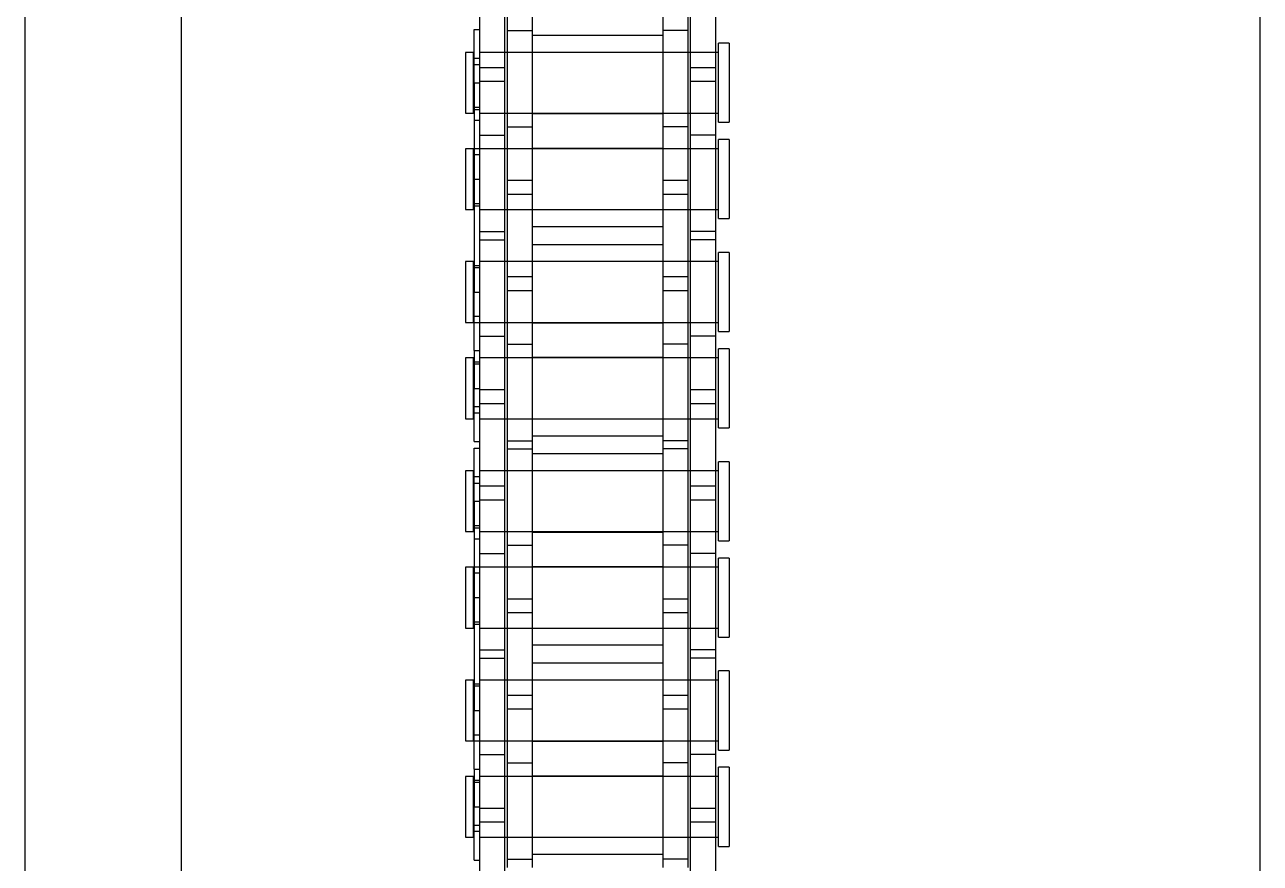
# Model space of a CAD drawing. Header units: metres. Extents: x 0 to 63075, y 0 to 44550.
# Drawn here: x 13894.7 to 13969.7, y 30092.3 to 30143.2 of the extents above; entities that cross this region are included whole.
import ezdxf

# ---------------------------------------------------------------- set-up
doc = ezdxf.new("R2010")
doc.units = ezdxf.units.M
doc.header["$LTSCALE"] = 75
doc.linetypes.add('HIDDEN2', pattern=[4.7625, 3.175, -1.5875])
for name, color, linetype in [('SDM', 7, 'Continuous'), ('SL4', 4, 'Continuous'), ('ST1', 7, 'HIDDEN2')]:
    doc.layers.add(name, color=color, linetype=linetype)

# ---------------------------------------------------------------- blocks, each defined once
blk = doc.blocks.new('A$Cb6dca9d5')
at = {"layer": 'SL4'}
for p, q in [((48.235, 3664.713), (48.235, 2339.738)), ((57.76, 2339.738), (57.76, 3664.713)), ((123.235, 2339.738), (123.235, 3664.713))]:
    blk.add_line(p, q, dxfattribs=at)
at = {"layer": 'ST1'}
for p, q in [((52.998, 3664.713), (52.998, 2339.738)), ((57.76, 2339.738), (57.76, 3664.713)), ((77.515, 3409.4), (77.515, 3403.05)), ((79.035, 3409.4), (79.035, 3403.05)), ((86.965, 3409.4), (86.965, 3403.05)), ((88.485, 3409.4), (88.485, 3403.05)), ((75.843, 3405.795), (75.843, 3396.7)), ((77.363, 3405.795), (77.363, 3396.7)), ((88.637, 3405.795), (88.637, 3396.7)), ((90.157, 3405.795), (90.157, 3396.7)), ((75.511, 3403.106), (75.843, 3403.106)), ((75.511, 3399.875), (75.511, 3403.106)), ((77.515, 3403.05), (79.035, 3403.05)), ((77.515, 3403.05), (77.515, 3393.955)), ((79.035, 3403.05), (79.035, 3393.955)), ((79.035, 3402.767), (86.965, 3402.767)), ((88.485, 3403.05), (86.965, 3403.05)), ((86.965, 3403.05), (86.965, 3393.955)), ((88.485, 3403.05), (88.485, 3393.955)), ((90.342, 3397.477), (90.342, 3402.274)), ((91, 3402.274), (90.342, 3402.274)), ((91, 3402.274), (91, 3397.477)), ((75, 3401.72), (75, 3398.03)), ((75.474, 3401.72), (75, 3401.72)), ((75.474, 3398.03), (75.474, 3401.72)), ((75.843, 3401.351), (75.474, 3401.351)), ((77.363, 3401.72), (75.843, 3401.72)), ((90.342, 3401.72), (75.843, 3401.72)), ((79.035, 3401.72), (77.515, 3401.72)), ((86.965, 3401.72), (79.035, 3401.72)), ((88.485, 3401.72), (86.965, 3401.72)), ((90.157, 3401.72), (88.637, 3401.72)), ((75.511, 3400.982), (75.843, 3400.982)), ((75.843, 3400.807), (77.363, 3400.807)), ((88.637, 3400.807), (90.157, 3400.807)), ((75.511, 3399.875), (75.511, 3387.175)), ((75.511, 3399.875), (75.843, 3399.875)), ((77.363, 3399.947), (75.843, 3399.947)), ((90.157, 3399.947), (88.637, 3399.947)), ((75.474, 3398.399), (75.843, 3398.399)), ((75.511, 3398.256), (75.843, 3398.256)), ((75, 3398.03), (75.474, 3398.03)), ((75.843, 3397.579), (75.511, 3397.579)), ((75.843, 3398.03), (77.363, 3398.03)), ((75.843, 3398.03), (90.342, 3398.03)), ((77.515, 3398.03), (79.035, 3398.03)), ((79.035, 3398.03), (86.965, 3398.03)), ((86.965, 3397.987), (79.035, 3397.987)), ((86.965, 3398.03), (88.485, 3398.03)), ((88.637, 3398.03), (90.157, 3398.03)), ((77.515, 3397.202), (79.035, 3397.202)), ((88.485, 3397.202), (86.965, 3397.202)), ((90.342, 3397.477), (91, 3397.477)), ((75.843, 3396.7), (77.363, 3396.7)), ((75.843, 3396.7), (75.843, 3390.35)), ((77.363, 3396.7), (77.363, 3390.35)), ((90.157, 3396.7), (88.637, 3396.7)), ((88.637, 3396.7), (88.637, 3390.35)), ((90.157, 3396.7), (90.157, 3390.35)), ((90.342, 3391.629), (90.342, 3396.426)), ((91, 3396.426), (90.342, 3396.426)), ((91, 3396.426), (91, 3391.629)), ((75, 3395.872), (75, 3392.182)), ((75.474, 3395.872), (75, 3395.872)), ((75.474, 3392.182), (75.474, 3395.872)), ((75.843, 3395.503), (75.474, 3395.503)), ((77.363, 3395.872), (75.511, 3395.872)), ((90.342, 3395.872), (75.843, 3395.872)), ((79.035, 3395.872), (77.515, 3395.872)), ((79.035, 3395.915), (86.965, 3395.915)), ((86.965, 3395.872), (79.035, 3395.872)), ((88.485, 3395.872), (86.965, 3395.872)), ((90.157, 3395.872), (88.637, 3395.872)), ((75.511, 3394.027), (75.843, 3394.027)), ((77.515, 3393.955), (77.515, 3393.095)), ((77.515, 3393.955), (79.035, 3393.955)), ((79.035, 3393.955), (79.035, 3393.095)), ((86.965, 3393.955), (86.965, 3393.095)), ((86.965, 3393.955), (88.485, 3393.955)), ((88.485, 3393.955), (88.485, 3393.095)), ((77.515, 3393.095), (77.515, 3384)), ((79.035, 3393.095), (77.515, 3393.095)), ((79.035, 3393.095), (79.035, 3384)), ((86.965, 3393.095), (86.965, 3384)), ((88.485, 3393.095), (86.965, 3393.095)), ((88.485, 3393.095), (88.485, 3384)), ((75.474, 3392.551), (75.843, 3392.551)), ((75.511, 3392.408), (75.843, 3392.408)), ((75, 3392.182), (75.474, 3392.182)), ((75.843, 3392.182), (77.363, 3392.182)), ((75.843, 3392.182), (90.342, 3392.182)), ((77.515, 3392.182), (79.035, 3392.182)), ((79.035, 3392.182), (86.965, 3392.182)), ((86.965, 3392.182), (88.485, 3392.182)), ((88.637, 3392.182), (90.157, 3392.182)), ((90.342, 3391.629), (91, 3391.629)), ((75.843, 3390.852), (77.363, 3390.852)), ((86.965, 3391.135), (79.035, 3391.135)), ((90.157, 3390.852), (88.637, 3390.852)), ((75.843, 3390.35), (77.363, 3390.35)), ((75.843, 3390.35), (75.843, 3381.255)), ((77.363, 3390.35), (77.363, 3381.255)), ((79.035, 3390.067), (86.965, 3390.067)), ((90.157, 3390.35), (88.637, 3390.35)), ((88.637, 3390.35), (88.637, 3381.255)), ((90.157, 3390.35), (90.157, 3381.255)), ((90.342, 3384.777), (90.342, 3389.574)), ((91, 3389.574), (90.342, 3389.574)), ((91, 3389.574), (91, 3384.777)), ((75, 3389.02), (75, 3385.33)), ((75.474, 3389.02), (75, 3389.02)), ((75.474, 3385.33), (75.474, 3389.02)), ((75.843, 3388.651), (75.474, 3388.651)), ((75.511, 3388.794), (75.843, 3388.794)), ((77.363, 3389.02), (75.843, 3389.02)), ((90.342, 3389.02), (75.843, 3389.02)), ((79.035, 3389.02), (77.515, 3389.02)), ((86.965, 3389.02), (79.035, 3389.02)), ((88.485, 3389.02), (86.965, 3389.02)), ((90.157, 3389.02), (88.637, 3389.02)), ((77.515, 3388.107), (79.035, 3388.107)), ((86.965, 3388.107), (88.485, 3388.107)), ((75.511, 3387.175), (75.843, 3387.175)), ((75.511, 3383.623), (75.511, 3387.175)), ((79.035, 3387.247), (77.515, 3387.247)), ((88.485, 3387.247), (86.965, 3387.247)), ((75.474, 3385.699), (75.843, 3385.699)), ((75, 3385.33), (75.474, 3385.33)), ((75.511, 3385.33), (77.363, 3385.33)), ((75.843, 3385.33), (90.342, 3385.33)), ((77.515, 3385.33), (79.035, 3385.33)), ((79.035, 3385.33), (86.965, 3385.33)), ((86.965, 3385.287), (79.035, 3385.287)), ((86.965, 3385.33), (88.485, 3385.33)), ((88.637, 3385.33), (90.157, 3385.33)), ((90.342, 3384.777), (91, 3384.777)), ((75.843, 3384.502), (77.363, 3384.502)), ((77.515, 3384), (79.035, 3384)), ((77.515, 3384), (77.515, 3377.65)), ((79.035, 3384), (79.035, 3377.65)), ((88.485, 3384), (86.965, 3384)), ((86.965, 3384), (86.965, 3377.65)), ((88.485, 3384), (88.485, 3377.65)), ((90.157, 3384.502), (88.637, 3384.502)), ((75.511, 3383.623), (75.511, 3381.327)), ((75.511, 3383.623), (75.843, 3383.623)), ((90.342, 3378.929), (90.342, 3383.726)), ((91, 3383.726), (90.342, 3383.726)), ((91, 3383.726), (91, 3378.929)), ((75, 3383.172), (75, 3379.482)), ((75.474, 3383.172), (75, 3383.172)), ((75.474, 3379.482), (75.474, 3383.172)), ((75.843, 3382.803), (75.474, 3382.803)), ((75.511, 3382.946), (75.843, 3382.946)), ((77.363, 3383.172), (75.843, 3383.172)), ((90.342, 3383.172), (75.843, 3383.172)), ((79.035, 3383.172), (77.515, 3383.172)), ((79.035, 3383.215), (86.965, 3383.215)), ((86.965, 3383.172), (79.035, 3383.172)), ((88.485, 3383.172), (86.965, 3383.172)), ((90.157, 3383.172), (88.637, 3383.172)), ((75.511, 3381.327), (75.843, 3381.327)), ((75.511, 3378.096), (75.511, 3381.327)), ((75.843, 3381.255), (75.843, 3380.395)), ((75.843, 3381.255), (77.363, 3381.255)), ((77.363, 3381.255), (77.363, 3380.395)), ((88.637, 3381.255), (88.637, 3380.395)), ((88.637, 3381.255), (90.157, 3381.255)), ((90.157, 3381.255), (90.157, 3380.395)), ((75.843, 3380.395), (75.843, 3371.3)), ((77.363, 3380.395), (75.843, 3380.395)), ((77.363, 3380.395), (77.363, 3371.3)), ((88.637, 3380.395), (88.637, 3371.3)), ((90.157, 3380.395), (88.637, 3380.395)), ((90.157, 3380.395), (90.157, 3371.3)), ((75.474, 3379.851), (75.843, 3379.851)), ((75.511, 3380.22), (75.843, 3380.22)), ((75, 3379.482), (75.474, 3379.482)), ((75.843, 3379.482), (77.363, 3379.482)), ((75.843, 3379.482), (90.342, 3379.482)), ((77.515, 3379.482), (79.035, 3379.482)), ((79.035, 3379.482), (86.965, 3379.482)), ((86.965, 3379.482), (88.485, 3379.482)), ((88.637, 3379.482), (90.157, 3379.482)), ((90.342, 3378.929), (91, 3378.929)), ((75.511, 3378.096), (75.843, 3378.096)), ((77.515, 3378.152), (79.035, 3378.152)), ((86.965, 3378.435), (79.035, 3378.435)), ((88.485, 3378.152), (86.965, 3378.152)), ((75.511, 3377.706), (75.843, 3377.706)), ((75.511, 3374.475), (75.511, 3377.706)), ((77.515, 3377.65), (79.035, 3377.65)), ((77.515, 3377.65), (77.515, 3368.555)), ((79.035, 3377.65), (79.035, 3368.555)), ((79.035, 3377.367), (86.965, 3377.367)), ((88.485, 3377.65), (86.965, 3377.65)), ((86.965, 3377.65), (86.965, 3368.555)), ((88.485, 3377.65), (88.485, 3368.555)), ((90.342, 3372.077), (90.342, 3376.874)), ((91, 3376.874), (90.342, 3376.874)), ((91, 3376.874), (91, 3372.077)), ((75, 3376.32), (75, 3372.63)), ((75.474, 3376.32), (75, 3376.32)), ((75.474, 3372.63), (75.474, 3376.32)), ((75.843, 3375.951), (75.474, 3375.951)), ((77.363, 3376.32), (75.843, 3376.32)), ((90.342, 3376.32), (75.843, 3376.32)), ((79.035, 3376.32), (77.515, 3376.32)), ((86.965, 3376.32), (79.035, 3376.32)), ((88.485, 3376.32), (86.965, 3376.32)), ((90.157, 3376.32), (88.637, 3376.32)), ((75.511, 3375.582), (75.843, 3375.582)), ((75.843, 3375.407), (77.363, 3375.407)), ((88.637, 3375.407), (90.157, 3375.407)), ((75.511, 3374.475), (75.843, 3374.475)), ((75.511, 3374.475), (75.511, 3361.775)), ((77.363, 3374.547), (75.843, 3374.547)), ((90.157, 3374.547), (88.637, 3374.547)), ((75.474, 3372.999), (75.843, 3372.999)), ((75.511, 3372.856), (75.843, 3372.856)), ((75, 3372.63), (75.474, 3372.63)), ((75.843, 3372.179), (75.511, 3372.179)), ((75.843, 3372.63), (77.363, 3372.63)), ((75.843, 3372.63), (90.342, 3372.63)), ((77.515, 3372.63), (79.035, 3372.63)), ((79.035, 3372.63), (86.965, 3372.63)), ((86.965, 3372.587), (79.035, 3372.587)), ((86.965, 3372.63), (88.485, 3372.63)), ((88.637, 3372.63), (90.157, 3372.63)), ((90.342, 3372.077), (91, 3372.077)), ((75.843, 3371.3), (77.363, 3371.3)), ((75.843, 3371.3), (75.843, 3364.95)), ((77.363, 3371.3), (77.363, 3364.95)), ((77.515, 3371.802), (79.035, 3371.802)), ((88.485, 3371.802), (86.965, 3371.802)), ((90.157, 3371.3), (88.637, 3371.3)), ((88.637, 3371.3), (88.637, 3364.95)), ((90.157, 3371.3), (90.157, 3364.95)), ((79.035, 3370.515), (86.965, 3370.515)), ((90.342, 3366.229), (90.342, 3371.026)), ((91, 3371.026), (90.342, 3371.026)), ((91, 3371.026), (91, 3366.229)), ((75, 3370.472), (75, 3366.782)), ((75.474, 3370.472), (75, 3370.472)), ((75.474, 3366.782), (75.474, 3370.472)), ((75.843, 3370.103), (75.474, 3370.103)), ((77.363, 3370.472), (75.511, 3370.472)), ((90.342, 3370.472), (75.843, 3370.472)), ((79.035, 3370.472), (77.515, 3370.472)), ((86.965, 3370.472), (79.035, 3370.472)), ((88.485, 3370.472), (86.965, 3370.472)), ((90.157, 3370.472), (88.637, 3370.472)), ((75.511, 3368.627), (75.843, 3368.627)), ((77.515, 3368.555), (77.515, 3367.695)), ((77.515, 3368.555), (79.035, 3368.555)), ((79.035, 3368.555), (79.035, 3367.695)), ((86.965, 3368.555), (86.965, 3367.695)), ((86.965, 3368.555), (88.485, 3368.555)), ((88.485, 3368.555), (88.485, 3367.695)), ((77.515, 3367.695), (77.515, 3358.6)), ((79.035, 3367.695), (77.515, 3367.695)), ((79.035, 3367.695), (79.035, 3358.6)), ((86.965, 3367.695), (86.965, 3358.6)), ((88.485, 3367.695), (86.965, 3367.695)), ((88.485, 3367.695), (88.485, 3358.6)), ((75, 3366.782), (75.474, 3366.782)), ((75.474, 3367.151), (75.843, 3367.151)), ((75.511, 3367.008), (75.843, 3367.008)), ((75.843, 3366.782), (77.363, 3366.782)), ((75.843, 3366.782), (90.342, 3366.782)), ((77.515, 3366.782), (79.035, 3366.782)), ((79.035, 3366.782), (86.965, 3366.782)), ((86.965, 3366.782), (88.485, 3366.782)), ((88.637, 3366.782), (90.157, 3366.782)), ((90.342, 3366.229), (91, 3366.229)), ((75.843, 3365.452), (77.363, 3365.452)), ((86.965, 3365.735), (79.035, 3365.735)), ((90.157, 3365.452), (88.637, 3365.452)), ((75.843, 3364.95), (77.363, 3364.95)), ((75.843, 3364.95), (75.843, 3355.855)), ((77.363, 3364.95), (77.363, 3355.855)), ((79.035, 3364.667), (86.965, 3364.667)), ((90.157, 3364.95), (88.637, 3364.95)), ((88.637, 3364.95), (88.637, 3355.855)), ((90.157, 3364.95), (90.157, 3355.855)), ((90.342, 3359.377), (90.342, 3364.174)), ((91, 3364.174), (90.342, 3364.174)), ((91, 3364.174), (91, 3359.377)), ((75, 3363.62), (75, 3359.93)), ((75.474, 3363.62), (75, 3363.62)), ((75.474, 3359.93), (75.474, 3363.62)), ((75.843, 3363.251), (75.474, 3363.251)), ((75.511, 3363.394), (75.843, 3363.394)), ((77.363, 3363.62), (75.843, 3363.62)), ((90.342, 3363.62), (75.843, 3363.62)), ((79.035, 3363.62), (77.515, 3363.62)), ((86.965, 3363.62), (79.035, 3363.62)), ((88.485, 3363.62), (86.965, 3363.62)), ((90.157, 3363.62), (88.637, 3363.62)), ((77.515, 3362.707), (79.035, 3362.707)), ((86.965, 3362.707), (88.485, 3362.707)), ((75.511, 3361.775), (75.843, 3361.775)), ((75.511, 3358.223), (75.511, 3361.775)), ((79.035, 3361.847), (77.515, 3361.847)), ((88.485, 3361.847), (86.965, 3361.847)), ((75.474, 3360.299), (75.843, 3360.299)), ((75, 3359.93), (75.474, 3359.93)), ((75.511, 3359.93), (77.363, 3359.93)), ((75.843, 3359.93), (90.342, 3359.93)), ((77.515, 3359.93), (79.035, 3359.93)), ((79.035, 3359.93), (86.965, 3359.93)), ((86.965, 3359.887), (79.035, 3359.887)), ((86.965, 3359.93), (88.485, 3359.93)), ((88.637, 3359.93), (90.157, 3359.93)), ((90.342, 3359.377), (91, 3359.377)), ((75.843, 3359.102), (77.363, 3359.102)), ((77.515, 3358.6), (79.035, 3358.6)), ((77.515, 3358.6), (77.515, 3352.25)), ((79.035, 3358.6), (79.035, 3352.25)), ((88.485, 3358.6), (86.965, 3358.6)), ((86.965, 3358.6), (86.965, 3352.25)), ((88.485, 3358.6), (88.485, 3352.25)), ((90.157, 3359.102), (88.637, 3359.102)), ((75, 3357.772), (75, 3354.082)), ((75.474, 3357.772), (75, 3357.772)), ((75.474, 3354.082), (75.474, 3357.772)), ((75.511, 3358.223), (75.511, 3355.927)), ((75.511, 3358.223), (75.843, 3358.223)), ((77.363, 3357.772), (75.843, 3357.772)), ((90.342, 3357.772), (75.843, 3357.772)), ((79.035, 3357.772), (77.515, 3357.772)), ((79.035, 3357.815), (86.965, 3357.815)), ((86.965, 3357.772), (79.035, 3357.772)), ((88.485, 3357.772), (86.965, 3357.772)), ((90.157, 3357.772), (88.637, 3357.772)), ((90.342, 3353.529), (90.342, 3358.326)), ((91, 3358.326), (90.342, 3358.326)), ((91, 3358.326), (91, 3353.529)), ((75.843, 3357.403), (75.474, 3357.403)), ((75.511, 3357.546), (75.843, 3357.546)), ((75.511, 3355.927), (75.843, 3355.927)), ((75.511, 3352.696), (75.511, 3355.927)), ((75.843, 3355.855), (75.843, 3354.995)), ((75.843, 3355.855), (77.363, 3355.855)), ((77.363, 3355.855), (77.363, 3354.995)), ((88.637, 3355.855), (88.637, 3354.995)), ((88.637, 3355.855), (90.157, 3355.855)), ((90.157, 3355.855), (90.157, 3354.995)), ((75.511, 3354.82), (75.843, 3354.82)), ((75.843, 3354.995), (75.843, 3345.9)), ((77.363, 3354.995), (75.843, 3354.995)), ((77.363, 3354.995), (77.363, 3345.9)), ((88.637, 3354.995), (88.637, 3345.9)), ((90.157, 3354.995), (88.637, 3354.995)), ((90.157, 3354.995), (90.157, 3345.9)), ((75, 3354.082), (75.474, 3354.082)), ((75.474, 3354.451), (75.843, 3354.451)), ((75.843, 3354.082), (77.363, 3354.082)), ((75.843, 3354.082), (90.342, 3354.082)), ((77.515, 3354.082), (79.035, 3354.082)), ((79.035, 3354.082), (86.965, 3354.082)), ((86.965, 3354.082), (88.485, 3354.082)), ((88.637, 3354.082), (90.157, 3354.082)), ((90.342, 3353.529), (91, 3353.529)), ((75.511, 3352.696), (75.843, 3352.696)), ((77.515, 3352.752), (79.035, 3352.752)), ((86.965, 3353.035), (79.035, 3353.035)), ((88.485, 3352.752), (86.965, 3352.752))]:
    blk.add_line(p, q, dxfattribs=at)

msp = doc.modelspace()

# ---------------------------------------------------------------- block references
at = {"layer": 'SDM'}
msp.add_blockref('A$Cb6dca9d5', (13846.469, 26739.769), dxfattribs=at)

doc.saveas('drawing.dxf')
